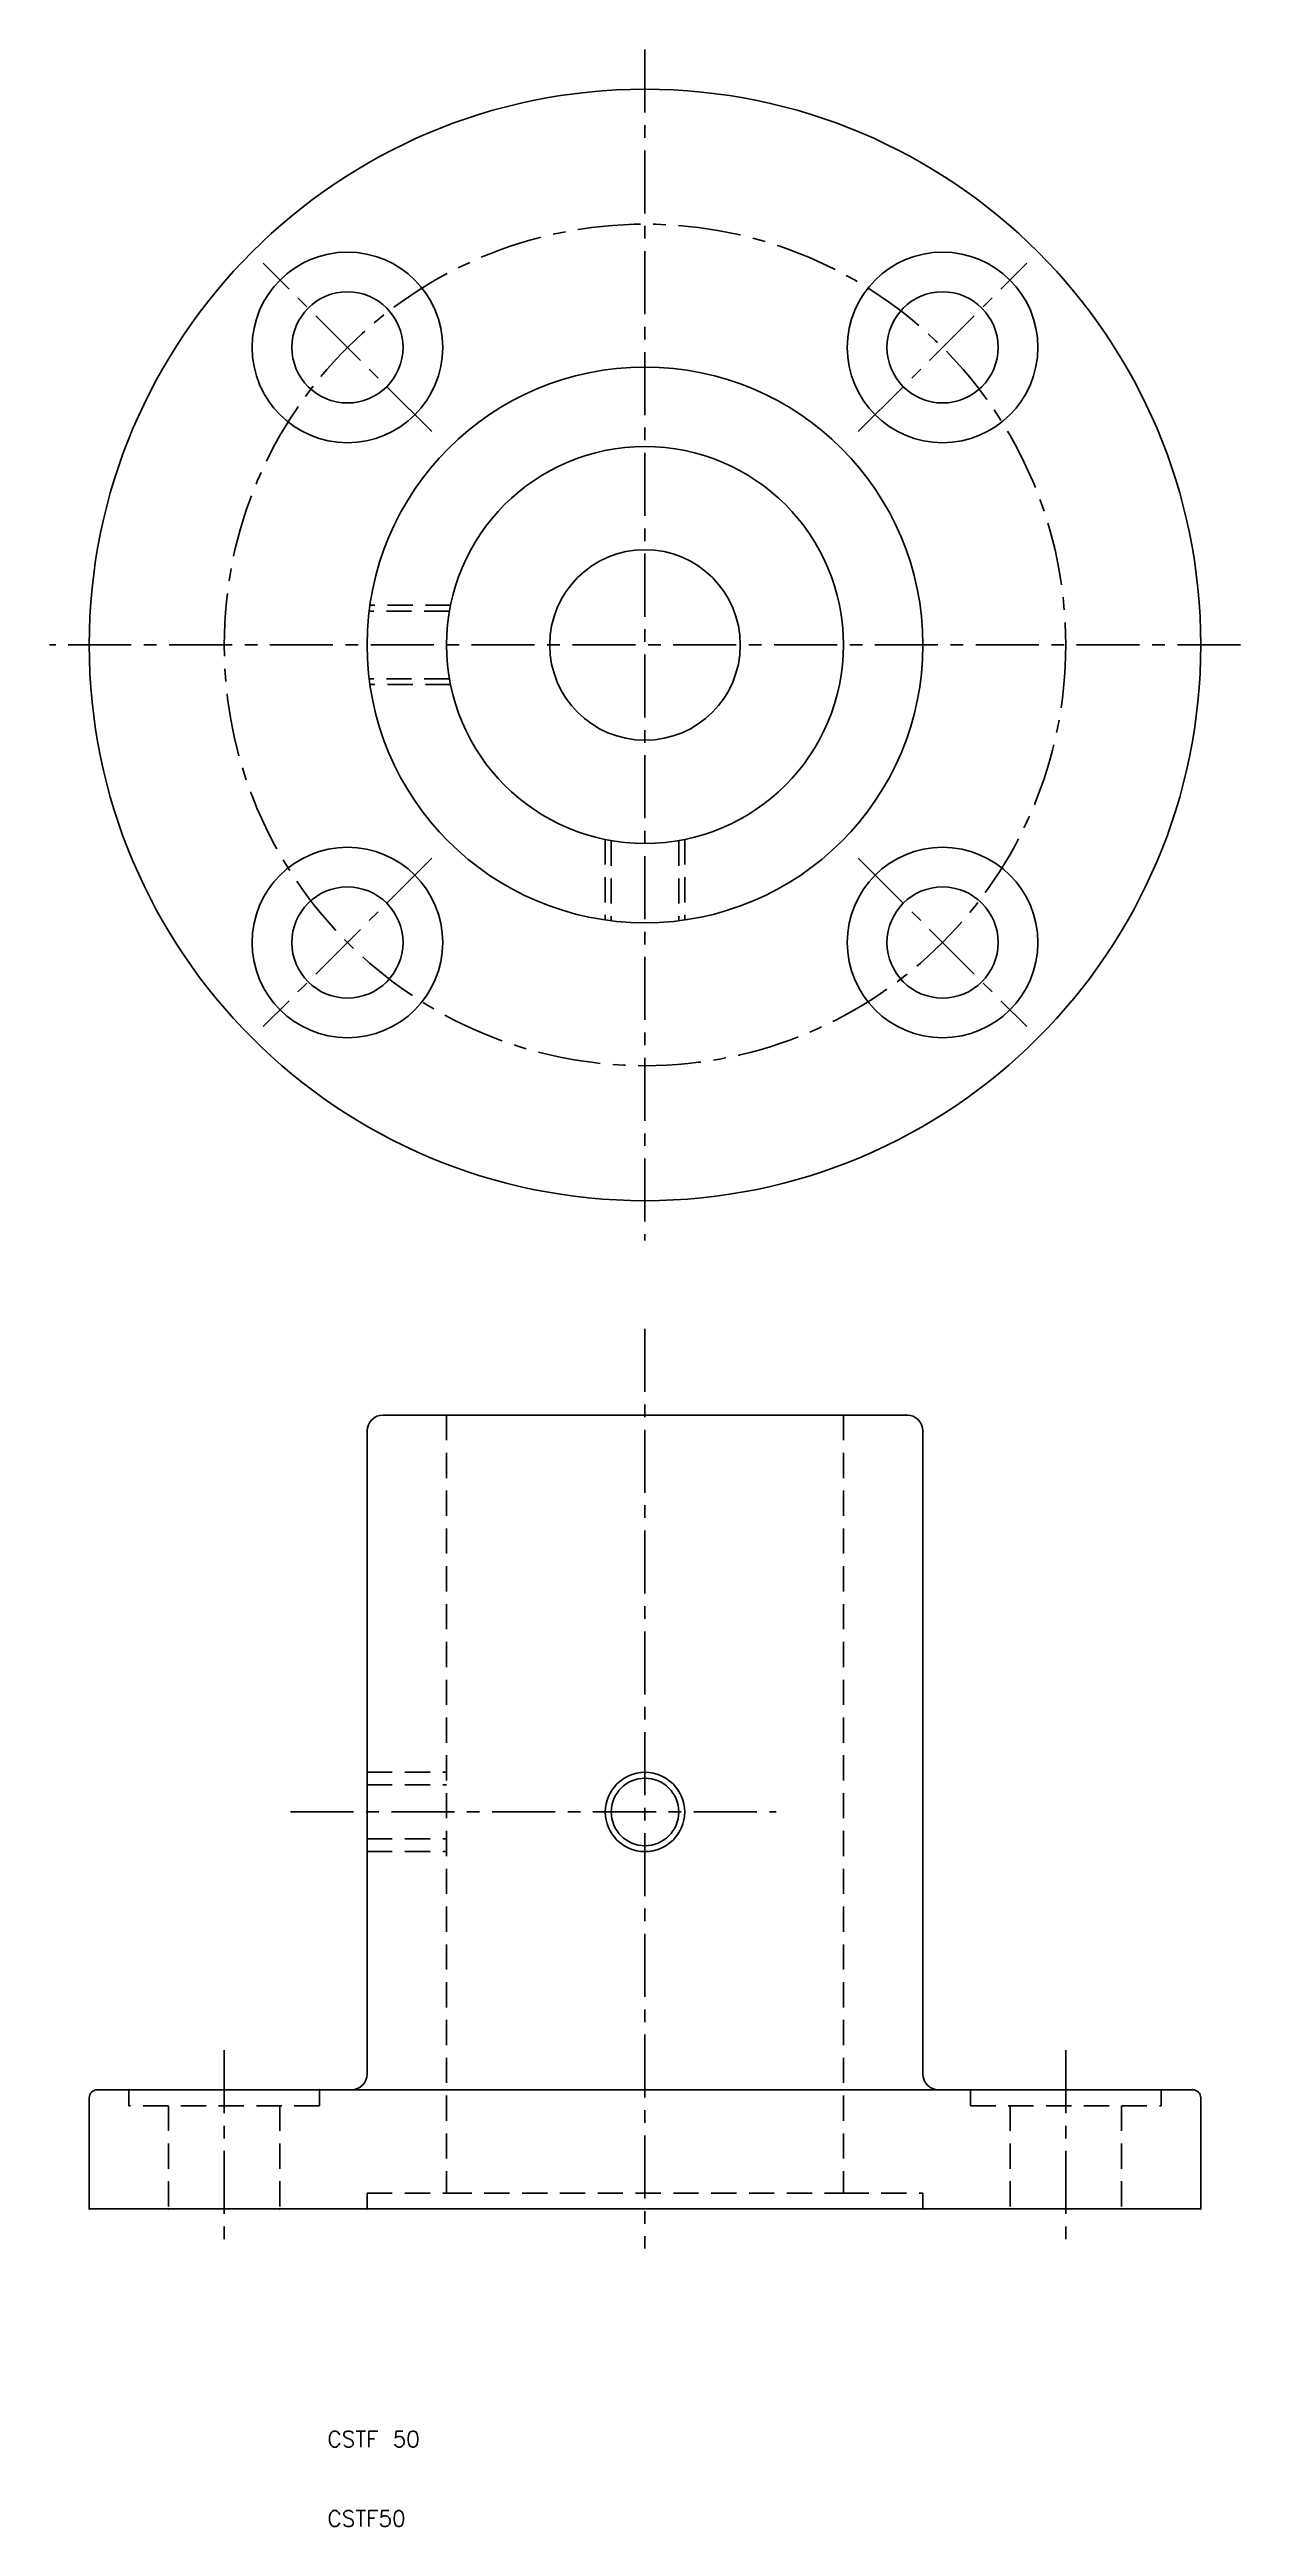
# Model space of a CAD drawing. Extents: x -25 to 125, y 10 to 322.
import ezdxf

# ---------------------------------------------------------------- set-up
doc = ezdxf.new("R2010")
doc.units = 0
doc.header["$LTSCALE"] = 0.25
doc.linetypes.add('CENTER', pattern=[50.8, 31.75, -6.35, 6.35, -6.35])
doc.linetypes.add('DASHED', pattern=[19.05, 12.7, -6.35])
doc.layers.get('0').update_dxf_attribs({"linetype": 'CONTINUOUS'})
doc.layers.add('CENTER', color=1, linetype='CENTER')
doc.styles.get("Standard").update_dxf_attribs({"font": 'txt.shx', "bigfont": 'extfont.shx'})

msp = doc.modelspace()

# ---------------------------------------------------------------- linework, layer by layer
at = {"color": 3, "linetype": 'DASHED'}
for p, q in [((25.36, 251.25), (15.26, 251.25)), ((25.51, 252), (15.36, 252)), ((25.36, 242.75), (15.26, 242.75)), ((25.51, 242), (15.36, 242)), ((45, 222.51), (45, 212.36)), ((45.75, 222.36), (45.75, 212.26)), ((54.25, 222.36), (54.25, 212.26)), ((55, 222.51), (55, 212.36)), ((25, 150), (25, 52)), ((75, 150), (75, 52)), ((15, 105), (25, 105)), ((15, 103.4), (25, 103.4)), ((15, 96.6), (25, 96.6)), ((15, 95), (25, 95)), ((-15, 65), (-15, 63)), ((9, 63), (-15, 63)), ((-10, 63), (-10, 50)), ((4, 63), (4, 50)), ((9, 65), (9, 63)), ((91, 65), (91, 63)), ((91, 63), (115, 63)), ((96, 63), (96, 50)), ((110, 63), (110, 50)), ((115, 65), (115, 63)), ((15, 52), (25, 52)), ((15, 52), (15, 50)), ((25, 52), (75, 52)), ((75, 52), (85, 52)), ((85, 52), (85, 50))]:
    msp.add_line(p, q, dxfattribs=at)
for p, q in [((17, 150), (83, 150)), ((15, 148), (15, 67)), ((85, 148), (85, 67)), ((-20, 64), (-20, 50)), ((-19, 65), (13, 65)), ((13, 65), (87, 65)), ((87, 65), (119, 65)), ((120, 64), (120, 50)), ((-20, 50), (120, 50))]:
    msp.add_line(p, q)
for centre, radius in [((50, 247), 70), ((12.52, 284.48), 12), ((87.48, 284.48), 12), ((12.52, 284.48), 7), ((87.48, 284.48), 7), ((50, 247), 35), ((50, 247), 25), ((50, 247), 12), ((12.52, 209.52), 12), ((87.48, 209.52), 12), ((12.52, 209.52), 7), ((87.48, 209.52), 7), ((50, 100), 4.25)]:
    msp.add_circle(centre, radius)
at = {"color": 3}
msp.add_circle((50, 100), 5, dxfattribs=at)
for centre, radius, start, end in [((17, 148), 2, 90, 180), ((83, 148), 2, 0, 90), ((13, 67), 2, 270, 0), ((87, 67), 2, 180, 270), ((-19, 64), 1, 90, 180), ((119, 64), 1, 0, 90)]:
    msp.add_arc(centre, radius, start, end)
for p in [(83, 150), (15, 148), (85, 148), (119, 65), (-20, 50), (-20, 50), (120, 50), (120, 50), (120, 50), (120, 50)]:
    msp.add_point(p)
at = {"color": 3, "linetype": 'DASHED'}
for p in [(-15, 65), (-15, 65), (9, 65), (-10, 50), (4, 50), (15, 50), (85, 50)]:
    msp.add_point(p, dxfattribs=at)
at = {"layer": 'CENTER', "color": 1, "linetype": 'CENTER'}
for p, q in [((50, 322), (50, 172)), ((23.13, 273.87), (1.92, 295.08)), ((76.87, 273.87), (98.08, 295.08)), ((125, 247), (-25, 247)), ((23.13, 220.13), (1.92, 198.92)), ((76.87, 220.13), (98.08, 198.92)), ((50, 160.85), (50, 45)), ((5.35, 100), (66.52, 100)), ((-3, 70), (-3, 45)), ((103, 70), (103, 45))]:
    msp.add_line(p, q, dxfattribs=at)
msp.add_circle((50, 247), 53, dxfattribs=at)

# ---------------------------------------------------------------- texts
for s, p in [('CSTF 50', (10, 20)), ('CSTF50', (10, 10))]:
    msp.add_text(s, height=2).set_placement(p)

doc.saveas('drawing.dxf')
